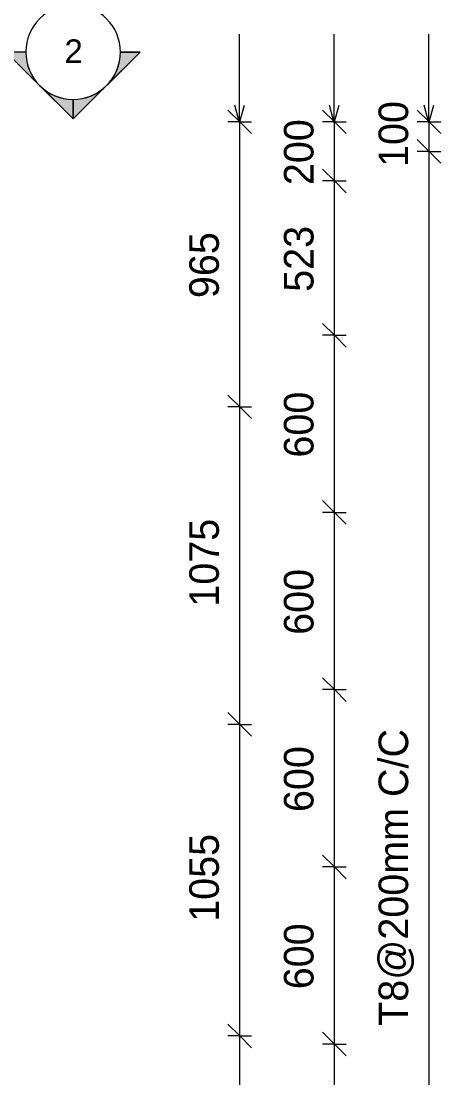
# Model space of a CAD drawing. Header units: millimetres. Extents: x -21844 to -8770, y -2150 to 7662.
# Drawn here: x -16050 to -14631, y 463 to 4041 of the extents above; entities that cross this region are included whole.
import ezdxf

# ---------------------------------------------------------------- set-up
doc = ezdxf.new("R2010")
doc.units = ezdxf.units.MM
for name, color, linetype, lineweight in [('A-ANNO-DIMS', 211, 'Continuous', 9), ('A-ANNO-DIMS-40', 211, 'Continuous', 9), ('G-ANNO-SYMB', 111, 'Continuous', 9), ('G-ANNO-TEXT', 231, 'Continuous', 9)]:
    doc.layers.add(name, color=color, linetype=linetype, lineweight=lineweight)
doc.styles.add('Arial', font='arial.ttf', dxfattribs={"height": 80})
doc.styles.add('Nirmala UI Semilight', font='NirmalaS.ttf', dxfattribs={"height": 100})
doc.dimstyles.new('Arrow_Filled_-_2_5_NI_UI', dxfattribs={"dimscale": 304.8, "dimtxt": 104.736395, "dimasz": 0.262467, "dimexe": 0.131234, "dimexo": 0.0625, "dimgap": 0.131234, "dimtad": 1, "dimdec": 4, "dimzin": 0, "dimdsep": 46, "dimtxsty": 'Nirmala UI Semilight', "dimblk1": 'OBLIQUE', "dimblk2": 'OBLIQUE', "dimsah": 1, "dimcen": 0.09, "dimazin": 0, "dimtfac": 1, "dimtdec": 4, "dimtix": 1, "dimtmove": 0, "dimatfit": 3, "dimfxl": 0.131234, "dimfxlon": 1, "dimtvp": 1, "dimtolj": 1, "dimtzin": 0, "dimarcsym": 2})

# ---------------------------------------------------------------- blocks, each defined once
blk = doc.blocks.new('Detail View - M_Section Head - Filled SHOP DWG-1002450-Elevation Front')
at = {"layer": 'G-ANNO-SYMB'}
h = blk.add_hatch(color=256, dxfattribs=at)
edge = h.paths.add_edge_path()
edge.add_line((-15983, -448.4), (-15916.7, -448.4))
edge.add_arc((-15756.7, -448.4), 160, 180, 225)
edge.add_line((-15869.9, -561.5), (-15983, -448.4))
h = blk.add_hatch(color=256, dxfattribs=at)
edge = h.paths.add_edge_path()
edge.add_line((-15530.5, -448.4), (-15643.6, -561.5))
edge.add_arc((-15756.7, -448.4), 160, 315, 360)
edge.add_line((-15596.7, -448.4), (-15530.5, -448.4))
h = blk.add_hatch(color=256, dxfattribs=at)
edge = h.paths.add_edge_path()
edge.add_line((-15756.7, -674.7), (-15869.9, -561.5))
edge.add_arc((-15756.7, -448.4), 160, 225, 270)
edge.add_line((-15756.7, -608.4), (-15756.7, -674.7))
h = blk.add_hatch(color=256, dxfattribs=at)
edge = h.paths.add_edge_path()
edge.add_line((-15756.7, -674.7), (-15756.7, -608.4))
edge.add_arc((-15756.7, -448.4), 160, 270, 315)
edge.add_line((-15643.6, -561.5), (-15756.7, -674.7))
for p, q in [((-15756.7, -674.7), (-15983, -448.4)), ((-15916.7, -448.4), (-15983, -448.4)), ((-15983, -448.4), (-15869.9, -561.5)), ((-15916.7, -448.4), (-15983, -448.4)), ((-15756.7, -674.7), (-15530.5, -448.4)), ((-15643.6, -561.5), (-15530.5, -448.4)), ((-15596.7, -448.4), (-15530.5, -448.4)), ((-15530.5, -448.4), (-15596.7, -448.4)), ((-15869.9, -561.5), (-15756.7, -674.7)), ((-15756.7, -674.7), (-15643.6, -561.5)), ((-15756.7, -608.4), (-15756.7, -674.7)), ((-15756.7, -674.7), (-15756.7, -608.4))]:
    blk.add_line(p, q, dxfattribs=at)
for start, end in [(360, 180), (180, 360), (180, 225), (315, 0), (225, 270), (270, 315)]:
    blk.add_arc((-15756.7, -448.4), 160, start, end, dxfattribs=at)
blk = doc.blocks.new('DIMBLOCK8-Elevation Front')
at = {"layer": 'A-ANNO-DIMS-40'}
for p, q in [((-14671.4, 3600), (-14711.4, 3640)), ((-14671.4, 3600), (-14711.4, 3600)), ((-14671.4, -1295), (-14671.4, 3600)), ((-14671.4, 3600), (-14631.4, 3560)), ((-14671.4, 3600), (-14631.4, 3600)), ((-14671.4, -1295), (-14711.4, -1255)), ((-14671.4, -1295), (-14711.4, -1295)), ((-14671.4, -1295), (-14631.4, -1335)), ((-14671.4, -1295), (-14631.4, -1295))]:
    blk.add_line(p, q, dxfattribs=at)
at = {"layer": 'A-ANNO-DIMS-40', "color": 0, "insert": (-14841.9, 639.3), "char_height": 100, "width": 1231.7, "attachment_point": 1, "rotation": 90, "line_spacing_factor": 1.142579, "style": 'Nirmala UI Semilight'}
blk.add_mtext('T8@200mm C/C', dxfattribs=at)
blk = doc.blocks.new('_Oblique')
at = {"color": 0, "linetype": 'ByBlock', "lineweight": -2}
blk.add_line((-0.5, -0.5), (0.5, 0.5), dxfattribs=at)
blk = doc.blocks.new('DIMBLOCK9-Elevation Front')
at = {"layer": 'A-ANNO-DIMS-40'}
for p, q in [((-14671.4, 3700), (-14711.4, 3740)), ((-14671.4, 3700), (-14711.4, 3700)), ((-14671.4, 3600), (-14671.4, 3700)), ((-14671.4, 3700), (-14631.4, 3660)), ((-14671.4, 3700), (-14631.4, 3700)), ((-14671.4, 3600), (-14711.4, 3640)), ((-14671.4, 3600), (-14711.4, 3600)), ((-14671.4, 3600), (-14631.4, 3560)), ((-14671.4, 3600), (-14631.4, 3600))]:
    blk.add_line(p, q, dxfattribs=at)
at = {"layer": 'A-ANNO-DIMS-40', "color": 0, "insert": (-14841.9, 3547.2), "char_height": 100, "width": 246.797, "attachment_point": 1, "rotation": 90, "line_spacing_factor": 1.142579, "style": 'Nirmala UI Semilight'}
blk.add_mtext('100', dxfattribs=at)
blk = doc.blocks.new('DIMBLOCK13-Elevation Front')
at = {"layer": 'A-ANNO-DIMS-40'}
for p, q in [((-14991.4, 577.5), (-15031.4, 617.5)), ((-14991.4, 577.5), (-15031.4, 577.5)), ((-14991.4, -22.5), (-14991.4, 577.5)), ((-14991.4, 577.5), (-14951.4, 537.5)), ((-14991.4, 577.5), (-14951.4, 577.5)), ((-14991.4, -22.5), (-15031.4, 17.5)), ((-14991.4, -22.5), (-15031.4, -22.5)), ((-14991.4, -22.5), (-14951.4, -62.5)), ((-14991.4, -22.5), (-14951.4, -22.5))]:
    blk.add_line(p, q, dxfattribs=at)
at = {"layer": 'A-ANNO-DIMS-40', "color": 0, "insert": (-15161.9, 163.2), "char_height": 100, "width": 274.219, "attachment_point": 1, "rotation": 90, "line_spacing_factor": 1.142579, "style": 'Nirmala UI Semilight'}
blk.add_mtext('600', dxfattribs=at)
blk = doc.blocks.new('DIMBLOCK14-Elevation Front')
at = {"layer": 'A-ANNO-DIMS-40'}
for p, q in [((-14991.4, 1177.5), (-15031.4, 1217.5)), ((-14991.4, 1177.5), (-15031.4, 1177.5)), ((-14991.4, 577.5), (-14991.4, 1177.5)), ((-14991.4, 1177.5), (-14951.4, 1137.5)), ((-14991.4, 1177.5), (-14951.4, 1177.5)), ((-14991.4, 577.5), (-15031.4, 617.5)), ((-14991.4, 577.5), (-15031.4, 577.5)), ((-14991.4, 577.5), (-14951.4, 537.5)), ((-14991.4, 577.5), (-14951.4, 577.5))]:
    blk.add_line(p, q, dxfattribs=at)
at = {"layer": 'A-ANNO-DIMS-40', "color": 0, "insert": (-15161.9, 763.2), "char_height": 100, "width": 274.219, "attachment_point": 1, "rotation": 90, "line_spacing_factor": 1.142579, "style": 'Nirmala UI Semilight'}
blk.add_mtext('600', dxfattribs=at)
blk = doc.blocks.new('DIMBLOCK15-Elevation Front')
at = {"layer": 'A-ANNO-DIMS-40'}
for p, q in [((-14991.4, 1777.5), (-15031.4, 1817.5)), ((-14991.4, 1777.5), (-15031.4, 1777.5)), ((-14991.4, 1177.5), (-14991.4, 1777.5)), ((-14991.4, 1777.5), (-14951.4, 1737.5)), ((-14991.4, 1777.5), (-14951.4, 1777.5)), ((-14991.4, 1177.5), (-15031.4, 1217.5)), ((-14991.4, 1177.5), (-15031.4, 1177.5)), ((-14991.4, 1177.5), (-14951.4, 1137.5)), ((-14991.4, 1177.5), (-14951.4, 1177.5))]:
    blk.add_line(p, q, dxfattribs=at)
at = {"layer": 'A-ANNO-DIMS-40', "color": 0, "insert": (-15161.9, 1363.2), "char_height": 100, "width": 274.219, "attachment_point": 1, "rotation": 90, "line_spacing_factor": 1.142579, "style": 'Nirmala UI Semilight'}
blk.add_mtext('600', dxfattribs=at)
blk = doc.blocks.new('DIMBLOCK16-Elevation Front')
at = {"layer": 'A-ANNO-DIMS-40'}
for p, q in [((-14991.4, 2377.5), (-15031.4, 2417.5)), ((-14991.4, 2377.5), (-15031.4, 2377.5)), ((-14991.4, 1777.5), (-14991.4, 2377.5)), ((-14991.4, 2377.5), (-14951.4, 2337.5)), ((-14991.4, 2377.5), (-14951.4, 2377.5)), ((-14991.4, 1777.5), (-15031.4, 1817.5)), ((-14991.4, 1777.5), (-15031.4, 1777.5)), ((-14991.4, 1777.5), (-14951.4, 1737.5)), ((-14991.4, 1777.5), (-14951.4, 1777.5))]:
    blk.add_line(p, q, dxfattribs=at)
at = {"layer": 'A-ANNO-DIMS-40', "color": 0, "insert": (-15161.9, 1963.2), "char_height": 100, "width": 274.219, "attachment_point": 1, "rotation": 90, "line_spacing_factor": 1.142579, "style": 'Nirmala UI Semilight'}
blk.add_mtext('600', dxfattribs=at)
blk = doc.blocks.new('DIMBLOCK17-Elevation Front')
at = {"layer": 'A-ANNO-DIMS-40'}
for p, q in [((-14991.4, 2977.5), (-15031.4, 3017.5)), ((-14991.4, 2977.5), (-15031.4, 2977.5)), ((-14991.4, 2377.5), (-14991.4, 2977.5)), ((-14991.4, 2977.5), (-14951.4, 2937.5)), ((-14991.4, 2977.5), (-14951.4, 2977.5)), ((-14991.4, 2377.5), (-15031.4, 2417.5)), ((-14991.4, 2377.5), (-15031.4, 2377.5)), ((-14991.4, 2377.5), (-14951.4, 2337.5)), ((-14991.4, 2377.5), (-14951.4, 2377.5))]:
    blk.add_line(p, q, dxfattribs=at)
at = {"layer": 'A-ANNO-DIMS-40', "color": 0, "insert": (-15161.9, 2563.2), "char_height": 100, "width": 274.219, "attachment_point": 1, "rotation": 90, "line_spacing_factor": 1.142579, "style": 'Nirmala UI Semilight'}
blk.add_mtext('600', dxfattribs=at)
blk = doc.blocks.new('DIMBLOCK18-Elevation Front')
at = {"layer": 'A-ANNO-DIMS-40'}
for p, q in [((-14991.4, 3500), (-15031.4, 3540)), ((-14991.4, 3500), (-15031.4, 3500)), ((-14991.4, 2977.5), (-14991.4, 3500)), ((-14991.4, 3500), (-14951.4, 3460)), ((-14991.4, 3500), (-14951.4, 3500)), ((-14991.4, 2977.5), (-15031.4, 3017.5)), ((-14991.4, 2977.5), (-15031.4, 2977.5)), ((-14991.4, 2977.5), (-14951.4, 2937.5)), ((-14991.4, 2977.5), (-14951.4, 2977.5))]:
    blk.add_line(p, q, dxfattribs=at)
at = {"layer": 'A-ANNO-DIMS-40', "color": 0, "insert": (-15161.9, 3124.5), "char_height": 100, "width": 274.219, "attachment_point": 1, "rotation": 90, "line_spacing_factor": 1.142579, "style": 'Nirmala UI Semilight'}
blk.add_mtext('523', dxfattribs=at)
blk = doc.blocks.new('DIMBLOCK19-Elevation Front')
at = {"layer": 'A-ANNO-DIMS-40'}
for p, q in [((-14991.4, 3700), (-15031.4, 3740)), ((-14991.4, 3700), (-15031.4, 3700)), ((-14991.4, 3500), (-14991.4, 3700)), ((-14991.4, 3700), (-14951.4, 3660)), ((-14991.4, 3700), (-14951.4, 3700)), ((-14991.4, 3500), (-15031.4, 3540)), ((-14991.4, 3500), (-15031.4, 3500)), ((-14991.4, 3500), (-14951.4, 3460)), ((-14991.4, 3500), (-14951.4, 3500))]:
    blk.add_line(p, q, dxfattribs=at)
at = {"layer": 'A-ANNO-DIMS-40', "color": 0, "insert": (-15161.9, 3485.7), "char_height": 100, "width": 274.219, "attachment_point": 1, "rotation": 90, "line_spacing_factor": 1.142579, "style": 'Nirmala UI Semilight'}
blk.add_mtext('200', dxfattribs=at)
blk = doc.blocks.new('DIMBLOCK51-Elevation Front')
at = {"layer": 'A-ANNO-DIMS-40'}
for p, q in [((-15311.4, 605), (-15351.4, 645)), ((-15311.4, 605), (-15351.4, 605)), ((-15311.4, -430), (-15311.4, 605)), ((-15311.4, 605), (-15271.4, 565)), ((-15311.4, 605), (-15271.4, 605)), ((-15311.4, -430), (-15351.4, -390)), ((-15311.4, -430), (-15351.4, -430)), ((-15311.4, -430), (-15271.4, -470)), ((-15311.4, -430), (-15271.4, -430))]:
    blk.add_line(p, q, dxfattribs=at)
at = {"layer": 'A-ANNO-DIMS-40', "color": 0, "insert": (-15481.9, -53.4), "char_height": 100, "width": 338.203, "attachment_point": 1, "rotation": 90, "line_spacing_factor": 1.142579, "style": 'Nirmala UI Semilight'}
blk.add_mtext('1035', dxfattribs=at)
blk = doc.blocks.new('DIMBLOCK52-Elevation Front')
at = {"layer": 'A-ANNO-DIMS-40'}
for p, q in [((-15311.4, 1660), (-15351.4, 1700)), ((-15311.4, 1660), (-15351.4, 1660)), ((-15311.4, 605), (-15311.4, 1660)), ((-15311.4, 1660), (-15271.4, 1620)), ((-15311.4, 1660), (-15271.4, 1660)), ((-15311.4, 605), (-15351.4, 645)), ((-15311.4, 605), (-15351.4, 605)), ((-15311.4, 605), (-15271.4, 565)), ((-15311.4, 605), (-15271.4, 605))]:
    blk.add_line(p, q, dxfattribs=at)
at = {"layer": 'A-ANNO-DIMS-40', "color": 0, "insert": (-15481.9, 991.6), "char_height": 100, "width": 338.203, "attachment_point": 1, "rotation": 90, "line_spacing_factor": 1.142579, "style": 'Nirmala UI Semilight'}
blk.add_mtext('1055', dxfattribs=at)
blk = doc.blocks.new('DIMBLOCK53-Elevation Front')
at = {"layer": 'A-ANNO-DIMS-40'}
for p, q in [((-15311.4, 2735), (-15351.4, 2775)), ((-15311.4, 2735), (-15351.4, 2735)), ((-15311.4, 1660), (-15311.4, 2735)), ((-15311.4, 2735), (-15271.4, 2695)), ((-15311.4, 2735), (-15271.4, 2735)), ((-15311.4, 1660), (-15351.4, 1700)), ((-15311.4, 1660), (-15351.4, 1660)), ((-15311.4, 1660), (-15271.4, 1620)), ((-15311.4, 1660), (-15271.4, 1660))]:
    blk.add_line(p, q, dxfattribs=at)
at = {"layer": 'A-ANNO-DIMS-40', "color": 0, "insert": (-15481.9, 2058.5), "char_height": 100, "width": 333.633, "attachment_point": 1, "rotation": 90, "line_spacing_factor": 1.142579, "style": 'Nirmala UI Semilight'}
blk.add_mtext('1075', dxfattribs=at)
blk = doc.blocks.new('DIMBLOCK54-Elevation Front')
at = {"layer": 'A-ANNO-DIMS-40'}
for p, q in [((-15311.4, 3700), (-15351.4, 3740)), ((-15311.4, 3700), (-15351.4, 3700)), ((-15311.4, 2735), (-15311.4, 3700)), ((-15311.4, 3700), (-15271.4, 3660)), ((-15311.4, 3700), (-15271.4, 3700)), ((-15311.4, 2735), (-15351.4, 2775)), ((-15311.4, 2735), (-15351.4, 2735)), ((-15311.4, 2735), (-15271.4, 2695)), ((-15311.4, 2735), (-15271.4, 2735))]:
    blk.add_line(p, q, dxfattribs=at)
at = {"layer": 'A-ANNO-DIMS-40', "color": 0, "insert": (-15481.9, 3103.2), "char_height": 100, "width": 274.219, "attachment_point": 1, "rotation": 90, "line_spacing_factor": 1.142579, "style": 'Nirmala UI Semilight'}
blk.add_mtext('965', dxfattribs=at)

msp = doc.modelspace()

# ---------------------------------------------------------------- linework, layer by layer
at = {"layer": 'G-ANNO-TEXT', "color": 7}
for p, q in [((-15311.61763, 3696.75582), (-15311.61763, 3996.45631)), ((-14991.61763, 3696.75582), (-14991.61763, 3996.45631)), ((-14671.61763, 3696.75582), (-14671.61763, 3996.45631)), ((-15311.61763, 3696.75582), (-15327.69458, 3756.75582)), ((-15311.61763, 3696.75582), (-15295.54067, 3756.75582)), ((-14991.61763, 3696.75582), (-15007.69458, 3756.75582)), ((-14991.61763, 3696.75582), (-14975.54067, 3756.75582)), ((-14671.61763, 3696.75582), (-14687.69458, 3756.75582)), ((-14671.61763, 3696.75582), (-14655.54067, 3756.75582))]:
    msp.add_line(p, q, dxfattribs=at)

# ---------------------------------------------------------------- block references
at = {"layer": 'G-ANNO-SYMB'}
msp.add_blockref('Detail View - M_Section Head - Filled SHOP DWG-1002450-Elevation Front', (-117.91129, 4384.34532), dxfattribs=at)

# ---------------------------------------------------------------- texts
at = {"layer": 'G-ANNO-SYMB', "insert": (-15903.98912, 3979.0084), "char_height": 80, "width": 76.962, "attachment_point": 1, "style": 'Arial'}
msp.add_mtext('2', dxfattribs=at)

# ---------------------------------------------------------------- dimensions: what is measured, and where the dimension line sits
at = {"layer": 'A-ANNO-DIMS'}
for base, p1, p2, override, picture, middle in [((-14671.40658, 3700), (-14711.40658, 3600), (-14711.40658, 3700), {"dimpost": '<>', "dimfxl": 100}, 'DIMBLOCK9-Elevation Front', (-14763.35916, 3650)), ((-14991.40658, 3700), (-15031.40658, 3500), (-15031.40658, 3700), {"dimpost": '<>', "dimfxl": 200}, 'DIMBLOCK19-Elevation Front', (-15083.08022, 3600)), ((-15311.40658, 3700), (-15351.40658, 2735), (-15351.40658, 3700), {"dimpost": '<>', "dimfxl": 965}, 'DIMBLOCK54-Elevation Front', (-15403.11509, 3217.5)), ((-14991.40658, 3500), (-15031.40658, 2977.5), (-15031.40658, 3500), {"dimpost": '<>', "dimfxl": 522.5}, 'DIMBLOCK18-Elevation Front', (-15083.08022, 3238.75)), ((-14991.40658, 2977.5), (-15031.40658, 2377.5), (-15031.40658, 2977.5), {"dimpost": '<>', "dimfxl": 600}, 'DIMBLOCK17-Elevation Front', (-15083.11509, 2677.5)), ((-15311.40658, 2735), (-15351.40658, 1660), (-15351.40658, 2735), {"dimpost": '<>', "dimfxl": 1075}, 'DIMBLOCK53-Elevation Front', (-15403.35916, 2197.5)), ((-14991.40658, 2377.5), (-15031.40658, 1777.5), (-15031.40658, 2377.5), {"dimpost": '<>', "dimfxl": 600}, 'DIMBLOCK16-Elevation Front', (-15083.11509, 2077.5)), ((-14991.40658, 1777.5), (-15031.40658, 1177.5), (-15031.40658, 1777.5), {"dimpost": '<>', "dimfxl": 600}, 'DIMBLOCK15-Elevation Front', (-15083.11509, 1477.5)), ((-15311.40658, 1660), (-15351.40658, 605), (-15351.40658, 1660), {"dimpost": '<>', "dimfxl": 1055}, 'DIMBLOCK52-Elevation Front', (-15403.35916, 1132.5)), ((-14991.40658, 1177.5), (-15031.40658, 577.5), (-15031.40658, 1177.5), {"dimpost": '<>', "dimfxl": 600}, 'DIMBLOCK14-Elevation Front', (-15083.11509, 877.5)), ((-15311.40658, 605), (-15351.40658, -430), (-15351.40658, 605), {"dimpost": '<>', "dimfxl": 1035}, 'DIMBLOCK51-Elevation Front', (-15403.39403, 87.5)), ((-14991.40658, 577.5), (-15031.40658, -22.5), (-15031.40658, 577.5), {"dimpost": '<>', "dimfxl": 600}, 'DIMBLOCK13-Elevation Front', (-15083.11509, 277.5))]:
    dim = msp.add_linear_dim(base=base, p1=p1, p2=p2, angle=90, dimstyle='Arrow_Filled_-_2_5_NI_UI', override=override, dxfattribs=at)
    dim.commit()
    dim.dimension.update_dxf_attribs({"geometry": picture, "text_midpoint": middle})
dim = msp.add_linear_dim(base=(-14671.40658, 3600), p1=(-14711.40658, -1295), p2=(-14711.40658, 3600), angle=90, text='T8@200mm C/C', dimstyle='Arrow_Filled_-_2_5_NI_UI', override={"dimpost": '<>', "dimfxl": 4895}, dxfattribs=at)
dim.commit()
dim.dimension.update_dxf_attribs({"geometry": 'DIMBLOCK8-Elevation Front', "text_midpoint": (-14770.54187, 1152.5)})

doc.saveas('drawing.dxf')
